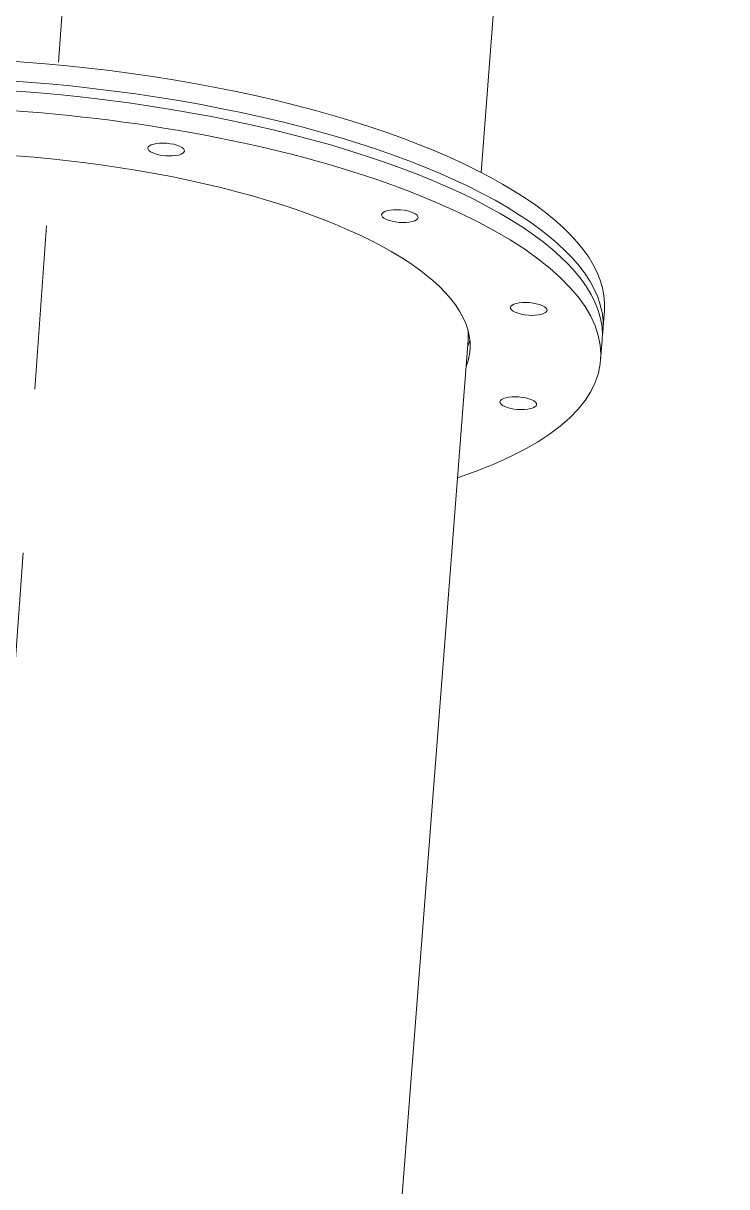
# Model space of a CAD drawing. Header units: inches. Extents: x -350577 to -266477, y -437959 to -377535.
# Drawn here: x -287099 to -286830.6, y -416045.4 to -415601.8 of the extents above; entities that cross this region are included whole.
import ezdxf

# ---------------------------------------------------------------- set-up
doc = ezdxf.new("R2010")
doc.units = ezdxf.units.IN
doc.header["$MEASUREMENT"] = 0
doc.linetypes.add('CENTER', pattern=[2, 1.25, -0.25, 0.25, -0.25])
doc.layers.add('CENTER       (itatec)', color=4, linetype='CENTER', lineweight=9)
doc.layers.add('ORGINAL (itatec)', color=3, linetype='Continuous', lineweight=9)

msp = doc.modelspace()

# ---------------------------------------------------------------- linework, layer by layer
at = {"layer": 'CENTER       (itatec)', "ltscale": 250}
msp.add_lwpolyline([(-287157.51, -416810.05), (-287157.51, -416614.11), (-286920.32, -413327.17, -0.146446), (-286787.7, -412977.87), (-282354.72, -407073.45)], format="xyb", dxfattribs=at)
at = {"layer": 'ORGINAL (itatec)', "extrusion": (-5.55112e-17, 0.816497, 0.57735)}
for p, q in [((-286924.34, -415658.68), (-286916.76, -415560.57)), ((-286877.26, -415711.46), (-286877.84, -415718.96)), ((-286958.49, -416100.86), (-286929.28, -415722.53)), ((-286878.14, -415722.71), (-286878.72, -415730.2))]:
    msp.add_line(p, q, dxfattribs=at)
at = {"layer": 'ORGINAL (itatec)'}
for centre, start_param in [((-287103.09, -415694.02), 0), ((-287103.67, -415701.52), -0.025239), ((-287104.55, -415712.76), -0.684343), ((-287103.97, -415705.27), 0)]:
    msp.add_ellipse(centre, major_axis=(225.83, -17.44), ratio=0.342239, start_param=start_param, end_param=2.344644, dxfattribs=at)
at = {"layer": 'ORGINAL (itatec)', "extrusion": (-5.08544e-17, 7.83397e-16, -1)}
msp.add_ellipse((-287104.55, -415712.76), major_axis=(175.98, -13.59), ratio=0.342239, start_param=-2.344644, end_param=0.1065, dxfattribs=at)
at = {"layer": 'ORGINAL (itatec)', "extrusion": (-3.56056e-17, 1.69779e-16, -1)}
for centre, start_param, end_param in [((-287044.46, -415649.98), -5.486236788979738, 0.7969485181998479), ((-286955.32, -415675.35), -5.486236788979936, 0.7969485181996498), ((-286906.16, -415710.74), -5.486236788979936, 0.7969485181996498), ((-286910.15, -415746.68), -5.486236788980134, 0.7969485181994527)]:
    msp.add_ellipse(centre, major_axis=(6.98, -0.54), ratio=0.342239, start_param=start_param, end_param=end_param, dxfattribs=at)
at = {"layer": 'ORGINAL (itatec)', "extrusion": (1.88026e-16, 5.42244e-16, -1)}
msp.add_ellipse((-287103.97, -415705.27), major_axis=(175.98, -13.59), ratio=0.342239, start_param=0.062261, end_param=0.1065, dxfattribs=at)
at = {"layer": 'ORGINAL (itatec)', "extrusion": (5.23041e-17, 4.97049e-16, -1)}
msp.add_ellipse((-287104.26, -415709.01), major_axis=(174.98, -13.51), ratio=0.342239, start_param=-0.060067, end_param=0, dxfattribs=at)
at = {"layer": 'ORGINAL (itatec)', "extrusion": (4.96599e-17, 5.52929e-16, -1)}
msp.add_ellipse((-287103.67, -415701.52), major_axis=(175.98, -13.59), ratio=0.342239, start_param=0.093821, end_param=0.108324, dxfattribs=at)

doc.saveas('drawing.dxf')
